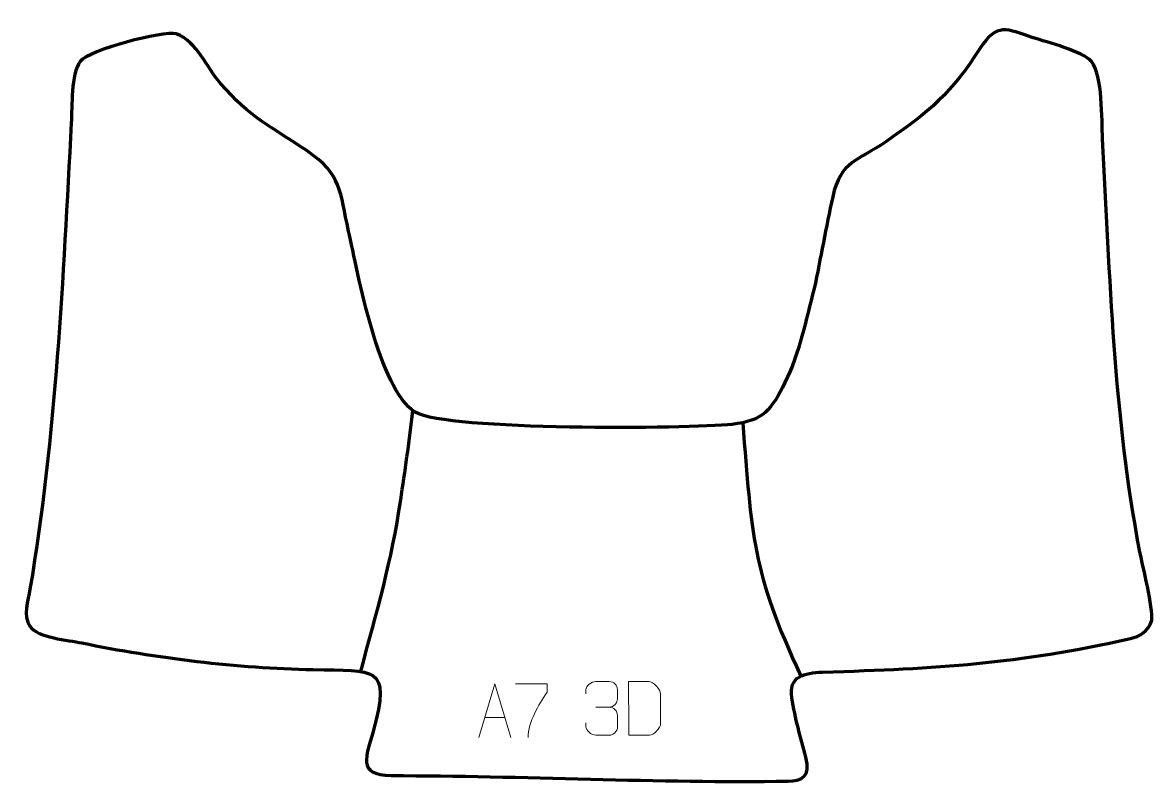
# Model space of a CAD drawing. Header units: millimetres. Extents: x -257 to 269, y -101 to 252.
import ezdxf

# ---------------------------------------------------------------- set-up
doc = ezdxf.new("R2010")
doc.units = ezdxf.units.MM
doc.header["$MEASUREMENT"] = 0
doc.layers.add('layer 2', color=7, linetype='Continuous')
doc.layers.add('layer 3', color=7, linetype='Continuous')

msp = doc.modelspace()

# ---------------------------------------------------------------- linework, layer by layer
at = {"layer": 'layer 2', "color": 142, "lineweight": 158}
msp.add_open_spline([(-99.6647, -49.3755), (-92.1737, -21.8156), (-85.2367, 1.9152), (-81.0245, 30.4289), (-81.0245, 30.4289), (-79.0472, 43.8144), (-77.0545, 57.0953), (-75.6149, 70.5571), (-75.6149, 70.5571), (-75.6149, 70.5571), (-75.4647, 72.0534), (-75.4647, 72.0534)], degree=3, knots=[0, 0, 0, 0, 0.25, 0.25, 0.25, 0.25, 0.5, 0.5, 0.5, 0.5, 1, 1, 1, 1], dxfattribs=at)
msp.add_open_spline([(78.0889, 66.3027), (82.3255, 14.6457), (82.3269, -3.3155), (105.2184, -51.5095)], degree=3, dxfattribs=at)
at = {"layer": 'layer 3', "color": 242, "lineweight": 158}
msp.add_open_spline([(111.3552, 128.7027), (114.2911, 142.8563), (116.926, 157.3032), (119.9737, 171.3741), (119.9737, 171.3741), (123.5939, 188.0881), (131.6626, 188.1018), (144.6885, 197.0111), (144.6885, 197.0111), (164.7186, 210.852), (175.5378, 219.8214), (188.5652, 240.5331), (188.5652, 240.5331), (196.4239, 252.4091), (200.8057, 249.5791), (213.257, 245.386), (213.257, 245.386), (219.5724, 243.3166), (236.5122, 239.0285), (240.3526, 234.3046), (240.3526, 234.3046), (245.7078, 227.7176), (245.0593, 207.4534), (245.5641, 198.3855), (245.5641, 198.3855), (249.1183, 134.2466), (250.6767, 70.1487), (262.7899, 6.8865), (262.7899, 6.8865), (264.092, 0.2566), (269.1922, -20.3559), (268.4404, -25.5705), (268.4404, -25.5705), (266.5826, -31.0672), (262.9543, -33.0204), (258.5293, -34.0217), (258.5293, -34.0217), (205.2068, -46.087), (168.9353, -47.8829), (115.2834, -49.7077), (115.2834, -49.7077), (106.7007, -50.0084), (99.3854, -51.5641), (100.954, -61.6346), (100.954, -61.6346), (102.5963, -71.3645), (104.8693, -79.7264), (107.443, -89.1884), (107.443, -89.1884), (110.0174, -98.6528), (105.2622, -100.2306), (99.3204, -100.3391), (99.3204, -100.3391), (39.2319, -101.4352), (-24.5151, -97.7561), (-85.5276, -97.8439), (-85.5276, -97.8439), (-101.7415, -97.2875), (-96.9814, -89.0304), (-93.8571, -77.2545), (-93.8571, -77.2545), (-85.216, -46.0594), (-92.9665, -49.2039), (-121.8931, -48.5377), (-121.8931, -48.5377), (-157.0832, -47.7269), (-194.8288, -43.2567), (-229.3562, -36.0838), (-229.3562, -36.0838), (-235.8882, -34.8036), (-249.822, -33.7632), (-253.5909, -28.3484), (-253.5909, -28.3484), (-256.967, -23.4978), (-254.5526, -16.3842), (-253.5402, -11.0848), (-253.5402, -11.0848), (-241.4387, 60.4353), (-238.1717, 133.3702), (-234.3213, 205.7563), (-234.3213, 205.7563), (-233.9197, 213.3051), (-234.4906, 228.5163), (-230.2277, 234.3302), (-230.2277, 234.3302), (-226.2661, 239.733), (-191.4073, 248.7246), (-185.5153, 247.269), (-185.5153, 247.269), (-175.4494, 243.249), (-171.6832, 231.8088), (-164.96, 224.1649), (-164.96, 224.1649), (-150.5822, 207.8178), (-142.1021, 204.5697), (-124.7851, 192.9252), (-124.7851, 192.9252), (-108.1757, 181.4416), (-109.5195, 174.2277), (-105.2914, 155.4774), (-105.2914, 155.4774), (-100.8718, 135.6001), (-91.3462, 82.0191), (-74.2324, 71.1908), (-74.2324, 71.1908), (-59.122, 62.4214), (52.4104, 63.4216), (73.1518, 65.5603), (73.1518, 65.5603), (87.5504, 67.0449), (91.5199, 72.3317), (97.7751, 85.0427), (97.7751, 85.0427), (104.54, 98.7895), (107.4128, 113.999), (111.3552, 128.7027)], degree=3, knots=[0, 0, 0, 0, 0.03333333, 0.03333333, 0.03333333, 0.03333333, 0.06666667, 0.06666667, 0.06666667, 0.06666667, 0.1, 0.1, 0.1, 0.1, 0.13333333, 0.13333333, 0.13333333, 0.13333333, 0.16666667, 0.16666667, 0.16666667, 0.16666667, 0.2, 0.2, 0.2, 0.2, 0.23333333, 0.23333333, 0.23333333, 0.23333333, 0.26666667, 0.26666667, 0.26666667, 0.26666667, 0.3, 0.3, 0.3, 0.3, 0.33333333, 0.33333333, 0.33333333, 0.33333333, 0.36666667, 0.36666667, 0.36666667, 0.36666667, 0.4, 0.4, 0.4, 0.4, 0.43333333, 0.43333333, 0.43333333, 0.43333333, 0.46666667, 0.46666667, 0.46666667, 0.46666667, 0.5, 0.5, 0.5, 0.5, 0.53333333, 0.53333333, 0.53333333, 0.53333333, 0.56666667, 0.56666667, 0.56666667, 0.56666667, 0.6, 0.6, 0.6, 0.6, 0.63333333, 0.63333333, 0.63333333, 0.63333333, 0.66666667, 0.66666667, 0.66666667, 0.66666667, 0.7, 0.7, 0.7, 0.7, 0.73333333, 0.73333333, 0.73333333, 0.73333333, 0.76666667, 0.76666667, 0.76666667, 0.76666667, 0.8, 0.8, 0.8, 0.8, 0.83333333, 0.83333333, 0.83333333, 0.83333333, 0.86666667, 0.86666667, 0.86666667, 0.86666667, 0.9, 0.9, 0.9, 0.9, 0.93333333, 0.93333333, 0.93333333, 0.93333333, 1, 1, 1, 1], dxfattribs=at)
at = {"layer": 'layer 3', "color": 250, "lineweight": 9}
for points, knots in [([(-44.6788, -80.0711), (-44.6788, -80.0711), (-37.3078, -55.1176), (-37.3078, -55.1176), (-37.3078, -55.1176), (-37.3078, -55.1176), (-29.7379, -80.0711), (-29.7379, -80.0711)], [0, 0, 0, 0, 0.33333333, 0.33333333, 0.33333333, 0.33333333, 1, 1, 1, 1]), ([(-27.6941, -55.2131), (-27.6941, -55.2131), (-12.878, -55.2131), (-12.878, -55.2131), (-12.878, -55.2131), (-12.8783, -56.4627), (-12.8783, -57.7123), (-12.878, -58.9621), (-12.878, -58.9621), (-16.8724, -64.9592), (-21.7876, -72.7928), (-21.7876, -80.1716)], [0, 0, 0, 0, 0.25, 0.25, 0.25, 0.25, 0.5, 0.5, 0.5, 0.5, 1, 1, 1, 1]), ([(5.0966, -59.7614), (5.0966, -59.7614), (5.0966, -57.9042), (5.0966, -57.9042), (5.0966, -57.9042), (5.0823, -56.1623), (7.7468, -54.0442), (9.8059, -54.0669), (9.8059, -54.0669), (11.87, -54.0669), (13.934, -54.0669), (15.9977, -54.0669), (15.9977, -54.0669), (18.1922, -54.0581), (19.7905, -55.9049), (19.8349, -57.817), (19.8349, -57.817), (19.8345, -59.2521), (19.8345, -60.6872), (19.8349, -62.1227), (19.8349, -62.1227), (19.7863, -63.7762), (18.1837, -66.0062), (15.9854, -65.9962), (15.9854, -65.9962), (18.1891, -66.0074), (19.7971, -67.8106), (19.8511, -69.8701), (19.8511, -69.8701), (19.8507, -71.6548), (19.8507, -73.4395), (19.8511, -75.2246), (19.8511, -75.2246), (19.8612, -77.286), (17.8063, -79.0491), (15.9854, -79.041), (15.9854, -79.041), (13.9201, -79.0407), (11.8549, -79.0407), (9.7893, -79.041), (9.7893, -79.041), (7.6207, -79.0295), (5.0897, -76.6293), (5.0711, -75.1675), (5.0711, -75.1675), (5.0711, -75.1675), (5.0711, -73.2589), (5.0711, -73.2589)], [0, 0, 0, 0, 0.07692308, 0.07692308, 0.07692308, 0.07692308, 0.15384615, 0.15384615, 0.15384615, 0.15384615, 0.23076923, 0.23076923, 0.23076923, 0.23076923, 0.30769231, 0.30769231, 0.30769231, 0.30769231, 0.38461538, 0.38461538, 0.38461538, 0.38461538, 0.46153846, 0.46153846, 0.46153846, 0.46153846, 0.53846154, 0.53846154, 0.53846154, 0.53846154, 0.61538462, 0.61538462, 0.61538462, 0.61538462, 0.69230769, 0.69230769, 0.69230769, 0.69230769, 0.76923077, 0.76923077, 0.76923077, 0.76923077, 0.84615385, 0.84615385, 0.84615385, 0.84615385, 1, 1, 1, 1]), ([(25.0688, -79.0025), (27.4006, -79.0021), (32.3508, -79.0261), (34.6823, -79.0264), (34.6823, -79.0264), (36.6073, -79.1318), (39.9259, -75.5902), (39.9147, -73.5729), (39.9147, -73.5729), (39.9143, -67.8028), (39.9143, -65.6331), (39.9147, -59.8638), (39.9147, -59.8638), (39.9104, -57.7257), (36.5359, -54.0656), (34.3835, -54.0791), (34.3835, -54.0791), (32.0578, -54.0791), (27.3335, -54.0791), (25.0074, -54.0791), (25.0074, -54.0791), (25.0078, -59.826), (25.0691, -73.2552), (25.0688, -79.0025)], [0, 0, 0, 0, 0.14285714, 0.14285714, 0.14285714, 0.14285714, 0.28571429, 0.28571429, 0.28571429, 0.28571429, 0.42857143, 0.42857143, 0.42857143, 0.42857143, 0.57142857, 0.57142857, 0.57142857, 0.57142857, 0.71428571, 0.71428571, 0.71428571, 0.71428571, 1, 1, 1, 1])]:
    msp.add_open_spline(points, degree=3, knots=knots, dxfattribs=at)
for points in [[(9.8063, -66.0066), (9.8063, -66.0066), (16.0027, -66.0066), (16.0027, -66.0066)], [(-41.9562, -70.8217), (-41.9562, -70.8217), (-32.4605, -70.8217), (-32.4605, -70.8217)]]:
    msp.add_open_spline(points, degree=3, dxfattribs=at)

doc.saveas('drawing.dxf')
